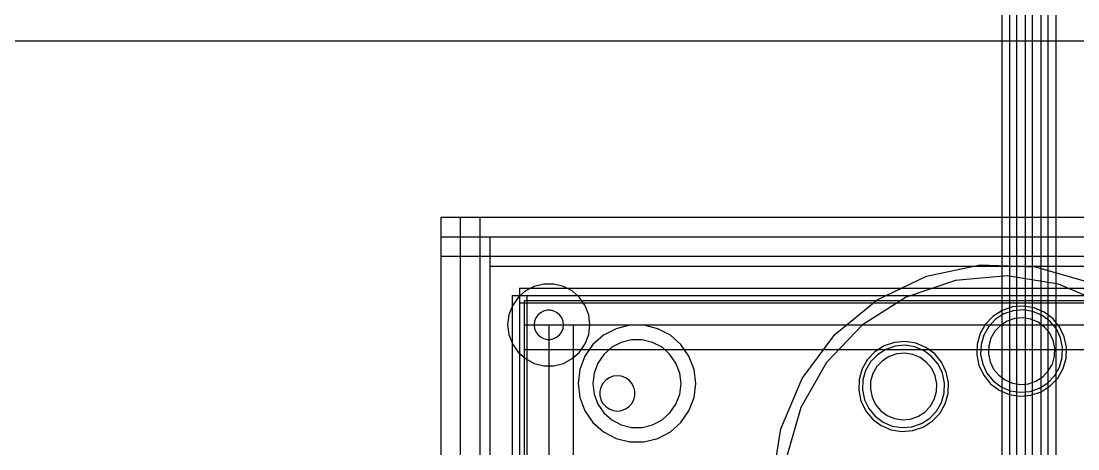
# Model space of a CAD drawing. Header units: millimetres. Extents: x -1355 to 669, y -1138 to 733.
# Drawn here: x 205.1 to 313, y -292.9 to -249.2 of the extents above; entities that cross this region are included whole.
import ezdxf

# ---------------------------------------------------------------- set-up
doc = ezdxf.new("R2010")
doc.units = ezdxf.units.MM
doc.layers.add('HIDDEN', color=8, linetype='Continuous')

msp = doc.modelspace()

# ---------------------------------------------------------------- linework, layer by layer
at = {"layer": 'HIDDEN'}
for points in [[(305.25, -189.45), (305.25, -351.95)], [(305.25, -189.45), (305.25, -351.95)], [(310.75, -189.45), (310.75, -351.95)], [(310.75, -189.45), (310.75, -351.95)], [(306.05, -189.95), (306.05, -351.45)], [(306.05, -189.95), (306.05, -351.45)], [(306.75, -189.95), (306.75, -351.45)], [(306.75, -189.95), (306.75, -351.45)], [(307.65, -189.95), (307.65, -351.45)], [(307.65, -189.95), (307.65, -351.45)], [(308.35, -189.95), (308.35, -351.45)], [(308.35, -189.95), (308.35, -351.45)], [(309.25, -189.95), (309.25, -351.45)], [(309.25, -189.95), (309.25, -351.45)], [(309.95, -189.95), (309.95, -351.45)], [(309.95, -189.95), (309.95, -351.45)], [(130, -251.2), (350, -251.2)], [(130, -251.2), (350, -251.2)], [(248, -273.2), (248, -269.2)], [(248, -273.2), (248, -269.2)], [(248, -269.2), (252, -269.2)], [(248, -269.2), (252, -269.2)], [(250, -273.2), (250, -269.2)], [(250, -273.2), (250, -269.2)], [(250, -269.2), (360, -269.2)], [(250, -269.2), (360, -269.2)], [(252, -273.2), (252, -269.2)], [(252, -273.2), (252, -269.2)], [(248, -511.2), (248, -271.2)], [(248, -511.2), (248, -271.2)], [(248, -271.2), (252, -271.2)], [(248, -271.2), (252, -271.2)], [(250, -511.2), (250, -271.2)], [(250, -511.2), (250, -271.2)], [(250, -271.2), (360, -271.2)], [(250, -271.2), (360, -271.2)], [(250, -511.2), (250, -271.2)], [(250, -511.2), (250, -271.2)], [(250, -271.2), (360, -271.2)], [(250, -271.2), (360, -271.2)], [(250, -511.2), (250, -271.2)], [(250, -511.2), (250, -271.2)], [(250, -271.2), (253, -271.2)], [(250, -271.2), (253, -271.2)], [(252, -511.2), (252, -271.2)], [(252, -511.2), (252, -271.2)], [(253, -511.2), (253, -271.2)], [(253, -511.2), (253, -271.2)], [(253, -274.2), (253, -271.2)], [(253, -274.2), (253, -271.2)], [(253, -271.2), (357, -271.2)], [(253, -271.2), (357, -271.2)], [(248, -273.2), (252, -273.2)], [(248, -273.2), (252, -273.2)], [(250, -273.2), (360, -273.2)], [(250, -273.2), (360, -273.2)], [(253, -274.2), (357, -274.2)], [(253, -274.2), (357, -274.2)], [(297.57, -275.22), (303.05, -274.08)], [(303.05, -274.08), (308.64, -274.29)], [(308.64, -274.29), (314.02, -275.82)], [(258.49, -276.03), (257.51, -276.27)], [(258.49, -276.03), (257.51, -276.27)], [(258.49, -276.03), (257.51, -276.27)], [(258.49, -276.03), (257.51, -276.27)], [(258.49, -276.03), (257.51, -276.27)], [(258.49, -276.03), (257.51, -276.27)], [(259.51, -276.03), (258.49, -276.03)], [(259.51, -276.03), (258.49, -276.03)], [(259.51, -276.03), (258.49, -276.03)], [(259.51, -276.03), (258.49, -276.03)], [(259.51, -276.03), (258.49, -276.03)], [(259.51, -276.03), (258.49, -276.03)], [(260.49, -276.27), (259.51, -276.03)], [(260.49, -276.27), (259.51, -276.03)], [(260.49, -276.27), (259.51, -276.03)], [(260.49, -276.27), (259.51, -276.03)], [(260.49, -276.27), (259.51, -276.03)], [(260.49, -276.27), (259.51, -276.03)], [(292.53, -277.63), (297.57, -275.22)], [(300.52, -275.66), (295.5, -277.36)], [(300.52, -275.66), (295.5, -277.36)], [(305.81, -275.21), (300.52, -275.66)], [(305.81, -275.21), (300.52, -275.66)], [(311.04, -276.05), (305.81, -275.21)], [(311.04, -276.05), (305.81, -275.21)], [(315.93, -278.11), (311.04, -276.05)], [(315.93, -278.11), (311.04, -276.05)], [(255.25, -277.2), (256.75, -277.2)], [(255.25, -277.2), (256.75, -277.2)], [(255.25, -277.2), (255.25, -505.2)], [(255.25, -277.2), (255.25, -505.2)], [(256.61, -276.74), (255.86, -277.41)], [(256.61, -276.74), (255.86, -277.41)], [(256.61, -276.74), (255.86, -277.41)], [(256.61, -276.74), (255.86, -277.41)], [(256.61, -276.74), (255.86, -277.41)], [(256.61, -276.74), (255.86, -277.41)], [(256, -276.45), (354, -276.45)], [(256, -276.45), (354, -276.45)], [(256, -276.45), (256, -277.95)], [(256, -276.45), (256, -277.95)], [(256, -277.2), (354, -277.2)], [(256, -277.2), (354, -277.2)], [(256, -277.2), (256, -505.2)], [(256, -277.2), (256, -505.2)], [(257.51, -276.27), (256.61, -276.74)], [(257.51, -276.27), (256.61, -276.74)], [(257.51, -276.27), (256.61, -276.74)], [(257.51, -276.27), (256.61, -276.74)], [(257.51, -276.27), (256.61, -276.74)], [(257.51, -276.27), (256.61, -276.74)], [(256.75, -277.2), (256.75, -505.2)], [(256.75, -277.2), (256.75, -505.2)], [(261.39, -276.74), (260.49, -276.27)], [(261.39, -276.74), (260.49, -276.27)], [(261.39, -276.74), (260.49, -276.27)], [(261.39, -276.74), (260.49, -276.27)], [(261.39, -276.74), (260.49, -276.27)], [(261.39, -276.74), (260.49, -276.27)], [(262.14, -277.41), (261.39, -276.74)], [(262.14, -277.41), (261.39, -276.74)], [(262.14, -277.41), (261.39, -276.74)], [(262.14, -277.41), (261.39, -276.74)], [(262.14, -277.41), (261.39, -276.74)], [(262.14, -277.41), (261.39, -276.74)], [(255.28, -278.25), (254.92, -279.19)], [(255.28, -278.25), (254.92, -279.19)], [(255.28, -278.25), (254.92, -279.19)], [(255.28, -278.25), (254.92, -279.19)], [(255.28, -278.25), (254.92, -279.19)], [(255.28, -278.25), (254.92, -279.19)], [(255.86, -277.41), (255.28, -278.25)], [(255.86, -277.41), (255.28, -278.25)], [(255.86, -277.41), (255.28, -278.25)], [(255.86, -277.41), (255.28, -278.25)], [(255.86, -277.41), (255.28, -278.25)], [(255.86, -277.41), (255.28, -278.25)], [(256, -277.95), (354, -277.95)], [(256, -277.95), (354, -277.95)], [(256.5, -277.7), (353.5, -277.7)], [(256.5, -277.7), (353.5, -277.7)], [(256.5, -277.7), (256.5, -282.7)], [(256.5, -277.7), (256.5, -282.7)], [(262.72, -278.25), (262.14, -277.41)], [(262.72, -278.25), (262.14, -277.41)], [(262.72, -278.25), (262.14, -277.41)], [(262.72, -278.25), (262.14, -277.41)], [(262.72, -278.25), (262.14, -277.41)], [(262.72, -278.25), (262.14, -277.41)], [(263.08, -279.19), (262.72, -278.25)], [(263.08, -279.19), (262.72, -278.25)], [(263.08, -279.19), (262.72, -278.25)], [(263.08, -279.19), (262.72, -278.25)], [(263.08, -279.19), (262.72, -278.25)], [(263.08, -279.19), (262.72, -278.25)], [(288.21, -281.19), (292.53, -277.63)], [(295.5, -277.36), (291.02, -280.21)], [(295.5, -277.36), (291.02, -280.21)], [(307.44, -278.28), (306.34, -278.37)], [(307.44, -278.28), (306.34, -278.37)], [(308.54, -278.45), (307.44, -278.28)], [(308.54, -278.45), (307.44, -278.28)], [(254.92, -279.19), (254.8, -280.2)], [(254.92, -279.19), (254.8, -280.2)], [(254.92, -279.19), (254.8, -280.2)], [(254.92, -279.19), (254.8, -280.2)], [(254.92, -279.19), (254.8, -280.2)], [(254.92, -279.19), (254.8, -280.2)], [(257.88, -279.2), (257.67, -279.5)], [(257.88, -279.2), (257.67, -279.5)], [(258.15, -278.96), (257.88, -279.2)], [(258.15, -278.96), (257.88, -279.2)], [(258.47, -278.8), (258.15, -278.96)], [(258.47, -278.8), (258.15, -278.96)], [(258.82, -278.71), (258.47, -278.8)], [(258.82, -278.71), (258.47, -278.8)], [(259.18, -278.71), (258.82, -278.71)], [(259.18, -278.71), (258.82, -278.71)], [(259.53, -278.8), (259.18, -278.71)], [(259.53, -278.8), (259.18, -278.71)], [(259.85, -278.96), (259.53, -278.8)], [(259.85, -278.96), (259.53, -278.8)], [(260.12, -279.2), (259.85, -278.96)], [(260.12, -279.2), (259.85, -278.96)], [(260.33, -279.5), (260.12, -279.2)], [(260.33, -279.5), (260.12, -279.2)], [(263.2, -280.2), (263.08, -279.19)], [(263.2, -280.2), (263.08, -279.19)], [(263.2, -280.2), (263.08, -279.19)], [(263.2, -280.2), (263.08, -279.19)], [(263.2, -280.2), (263.08, -279.19)], [(263.2, -280.2), (263.08, -279.19)], [(304.35, -279.33), (303.59, -280.13)], [(304.35, -279.33), (303.59, -280.13)], [(305.29, -278.73), (304.35, -279.33)], [(305.29, -278.73), (304.35, -279.33)], [(305.46, -279.09), (304.61, -279.63)], [(305.46, -279.09), (304.61, -279.63)], [(306.34, -278.37), (305.29, -278.73)], [(306.34, -278.37), (305.29, -278.73)], [(306.42, -278.77), (305.46, -279.09)], [(306.42, -278.77), (305.46, -279.09)], [(307.43, -278.68), (306.42, -278.77)], [(307.43, -278.68), (306.42, -278.77)], [(308.43, -278.84), (307.43, -278.68)], [(308.43, -278.84), (307.43, -278.68)], [(309.36, -279.23), (308.43, -278.84)], [(309.36, -279.23), (308.43, -278.84)], [(309.56, -278.89), (308.54, -278.45)], [(309.56, -278.89), (308.54, -278.45)], [(310.17, -279.84), (309.36, -279.23)], [(310.17, -279.84), (309.36, -279.23)], [(310.45, -279.55), (309.56, -278.89)], [(310.45, -279.55), (309.56, -278.89)], [(254.8, -280.2), (254.92, -281.2)], [(254.8, -280.2), (254.92, -281.2)], [(254.8, -280.2), (254.92, -281.2)], [(254.8, -280.2), (254.92, -281.2)], [(254.8, -280.2), (254.92, -281.2)], [(254.8, -280.2), (254.92, -281.2)], [(256.5, -280.2), (261.5, -280.2)], [(256.5, -280.2), (261.5, -280.2)], [(256.5, -280.2), (256.5, -502.2)], [(256.5, -280.2), (256.5, -502.2)], [(257.54, -279.84), (257.5, -280.2)], [(257.54, -279.84), (257.5, -280.2)], [(257.5, -280.2), (257.54, -280.56)], [(257.5, -280.2), (257.54, -280.56)], [(257.67, -279.5), (257.54, -279.84)], [(257.67, -279.5), (257.54, -279.84)], [(259, -280.2), (351, -280.2)], [(259, -280.2), (351, -280.2)], [(259, -280.2), (259, -502.2)], [(259, -280.2), (259, -502.2)], [(260.46, -279.84), (260.33, -279.5)], [(260.46, -279.84), (260.33, -279.5)], [(260.5, -280.2), (260.46, -279.84)], [(260.5, -280.2), (260.46, -279.84)], [(260.46, -280.56), (260.5, -280.2)], [(260.46, -280.56), (260.5, -280.2)], [(261.5, -280.2), (261.5, -502.2)], [(261.5, -280.2), (261.5, -502.2)], [(263.08, -281.2), (263.2, -280.2)], [(263.08, -281.2), (263.2, -280.2)], [(263.08, -281.2), (263.2, -280.2)], [(263.08, -281.2), (263.2, -280.2)], [(263.08, -281.2), (263.2, -280.2)], [(263.08, -281.2), (263.2, -280.2)], [(267.28, -280.24), (265.87, -280.59)], [(268.72, -280.24), (267.28, -280.24)], [(270.13, -280.59), (268.72, -280.24)], [(291.02, -280.21), (287.36, -284.05)], [(291.02, -280.21), (287.36, -284.05)], [(303.59, -280.13), (303.04, -281.09)], [(303.59, -280.13), (303.04, -281.09)], [(303.91, -280.37), (303.4, -281.25)], [(303.91, -280.37), (303.4, -281.25)], [(304.61, -279.63), (303.91, -280.37)], [(304.61, -279.63), (303.91, -280.37)], [(305.11, -280.25), (304.55, -280.85)], [(305.11, -280.25), (304.55, -280.85)], [(305.81, -279.81), (305.11, -280.25)], [(305.81, -279.81), (305.11, -280.25)], [(306.58, -279.55), (305.81, -279.81)], [(306.58, -279.55), (305.81, -279.81)], [(307.4, -279.48), (306.58, -279.55)], [(307.4, -279.48), (306.58, -279.55)], [(308.21, -279.61), (307.4, -279.48)], [(308.21, -279.61), (307.4, -279.48)], [(308.96, -279.93), (308.21, -279.61)], [(308.96, -279.93), (308.21, -279.61)], [(309.62, -280.42), (308.96, -279.93)], [(309.62, -280.42), (308.96, -279.93)], [(310.14, -281.05), (309.62, -280.42)], [(310.14, -281.05), (309.62, -280.42)], [(310.82, -280.62), (310.17, -279.84)], [(310.82, -280.62), (310.17, -279.84)], [(311.15, -280.41), (310.45, -279.55)], [(311.15, -280.41), (310.45, -279.55)], [(311.63, -281.41), (311.15, -280.41)], [(311.63, -281.41), (311.15, -280.41)], [(254.92, -281.2), (255.28, -282.15)], [(254.92, -281.2), (255.28, -282.15)], [(254.92, -281.2), (255.28, -282.15)], [(254.92, -281.2), (255.28, -282.15)], [(254.92, -281.2), (255.28, -282.15)], [(254.92, -281.2), (255.28, -282.15)], [(257.54, -280.56), (257.67, -280.9)], [(257.54, -280.56), (257.67, -280.9)], [(257.67, -280.9), (257.88, -281.19)], [(257.67, -280.9), (257.88, -281.19)], [(257.88, -281.19), (258.15, -281.43)], [(257.88, -281.19), (258.15, -281.43)], [(258.15, -281.43), (258.47, -281.6)], [(258.15, -281.43), (258.47, -281.6)], [(259.53, -281.6), (259.85, -281.43)], [(259.53, -281.6), (259.85, -281.43)], [(259.85, -281.43), (260.12, -281.19)], [(259.85, -281.43), (260.12, -281.19)], [(260.12, -281.19), (260.33, -280.9)], [(260.12, -281.19), (260.33, -280.9)], [(260.33, -280.9), (260.46, -280.56)], [(260.33, -280.9), (260.46, -280.56)], [(262.72, -282.15), (263.08, -281.2)], [(262.72, -282.15), (263.08, -281.2)], [(262.72, -282.15), (263.08, -281.2)], [(262.72, -282.15), (263.08, -281.2)], [(262.72, -282.15), (263.08, -281.2)], [(262.72, -282.15), (263.08, -281.2)], [(264.59, -281.26), (263.51, -282.22)], [(265.87, -280.59), (264.59, -281.26)], [(271.41, -281.26), (270.13, -280.59)], [(272.49, -282.22), (271.41, -281.26)], [(284.87, -285.67), (288.21, -281.19)], [(303.04, -281.09), (302.73, -282.16)], [(303.04, -281.09), (302.73, -282.16)], [(303.4, -281.25), (303.13, -282.22)], [(303.4, -281.25), (303.13, -282.22)], [(304.14, -281.56), (303.92, -282.34)], [(304.14, -281.56), (303.92, -282.34)], [(304.55, -280.85), (304.14, -281.56)], [(304.55, -280.85), (304.14, -281.56)], [(310.5, -281.79), (310.14, -281.05)], [(310.5, -281.79), (310.14, -281.05)], [(311.25, -281.53), (310.82, -280.62)], [(311.25, -281.53), (310.82, -280.62)], [(311.46, -282.52), (311.25, -281.53)], [(311.46, -282.52), (311.25, -281.53)], [(311.86, -282.49), (311.63, -281.41)], [(311.86, -282.49), (311.63, -281.41)], [(255.28, -282.15), (255.86, -282.98)], [(255.28, -282.15), (255.86, -282.98)], [(255.28, -282.15), (255.86, -282.98)], [(255.28, -282.15), (255.86, -282.98)], [(255.28, -282.15), (255.86, -282.98)], [(255.28, -282.15), (255.86, -282.98)], [(258.47, -281.6), (258.82, -281.69)], [(258.47, -281.6), (258.82, -281.69)], [(258.82, -281.69), (259.18, -281.69)], [(258.82, -281.69), (259.18, -281.69)], [(259.18, -281.69), (259.53, -281.6)], [(259.18, -281.69), (259.53, -281.6)], [(262.14, -282.98), (262.72, -282.15)], [(262.14, -282.98), (262.72, -282.15)], [(262.14, -282.98), (262.72, -282.15)], [(262.14, -282.98), (262.72, -282.15)], [(262.14, -282.98), (262.72, -282.15)], [(262.14, -282.98), (262.72, -282.15)], [(263.51, -282.22), (262.69, -283.41)], [(265.44, -282.49), (264.63, -283.21)], [(266.4, -281.99), (265.44, -282.49)], [(267.46, -281.73), (266.4, -281.99)], [(268.54, -281.73), (267.46, -281.73)], [(269.6, -281.99), (268.54, -281.73)], [(270.56, -282.49), (269.6, -281.99)], [(271.37, -283.21), (270.56, -282.49)], [(273.31, -283.41), (272.49, -282.22)], [(293.23, -282.34), (292.3, -282.94)], [(293.23, -282.34), (292.3, -282.94)], [(294.29, -281.99), (293.23, -282.34)], [(294.29, -281.99), (293.23, -282.34)], [(294.37, -282.38), (293.41, -282.7)], [(294.37, -282.38), (293.41, -282.7)], [(295.39, -281.89), (294.29, -281.99)], [(295.39, -281.89), (294.29, -281.99)], [(295.38, -282.29), (294.37, -282.38)], [(295.38, -282.29), (294.37, -282.38)], [(296.38, -282.45), (295.38, -282.29)], [(296.38, -282.45), (295.38, -282.29)], [(296.49, -282.07), (295.39, -281.89)], [(296.49, -282.07), (295.39, -281.89)], [(297.31, -282.85), (296.38, -282.45)], [(297.31, -282.85), (296.38, -282.45)], [(297.51, -282.5), (296.49, -282.07)], [(297.51, -282.5), (296.49, -282.07)], [(298.4, -283.16), (297.51, -282.5)], [(298.4, -283.16), (297.51, -282.5)], [(302.73, -282.16), (302.69, -283.26)], [(302.73, -282.16), (302.69, -283.26)], [(303.13, -282.22), (303.09, -283.23)], [(303.13, -282.22), (303.09, -283.23)], [(303.92, -282.34), (303.89, -283.16)], [(303.92, -282.34), (303.89, -283.16)], [(310.66, -282.59), (310.5, -281.79)], [(310.66, -282.59), (310.5, -281.79)], [(310.63, -283.41), (310.66, -282.59)], [(310.63, -283.41), (310.66, -282.59)], [(311.42, -283.54), (311.46, -282.52)], [(311.42, -283.54), (311.46, -282.52)], [(311.82, -283.6), (311.86, -282.49)], [(311.82, -283.6), (311.86, -282.49)], [(255.86, -282.98), (256.61, -283.65)], [(255.86, -282.98), (256.61, -283.65)], [(255.86, -282.98), (256.61, -283.65)], [(255.86, -282.98), (256.61, -283.65)], [(255.86, -282.98), (256.61, -283.65)], [(255.86, -282.98), (256.61, -283.65)], [(256.5, -282.7), (353.5, -282.7)], [(256.5, -282.7), (353.5, -282.7)], [(256.61, -283.65), (257.51, -284.13)], [(256.61, -283.65), (257.51, -284.13)], [(256.61, -283.65), (257.51, -284.13)], [(256.61, -283.65), (257.51, -284.13)], [(256.61, -283.65), (257.51, -284.13)], [(256.61, -283.65), (257.51, -284.13)], [(260.49, -284.13), (261.39, -283.65)], [(260.49, -284.13), (261.39, -283.65)], [(260.49, -284.13), (261.39, -283.65)], [(260.49, -284.13), (261.39, -283.65)], [(260.49, -284.13), (261.39, -283.65)], [(260.49, -284.13), (261.39, -283.65)], [(261.39, -283.65), (262.14, -282.98)], [(261.39, -283.65), (262.14, -282.98)], [(261.39, -283.65), (262.14, -282.98)], [(261.39, -283.65), (262.14, -282.98)], [(261.39, -283.65), (262.14, -282.98)], [(261.39, -283.65), (262.14, -282.98)], [(262.69, -283.41), (262.17, -284.76)], [(264.63, -283.21), (264.02, -284.11)], [(271.98, -284.11), (271.37, -283.21)], [(273.83, -284.76), (273.31, -283.41)], [(292.3, -282.94), (291.53, -283.74)], [(292.3, -282.94), (291.53, -283.74)], [(292.55, -283.25), (291.86, -283.98)], [(292.55, -283.25), (291.86, -283.98)], [(293.41, -282.7), (292.55, -283.25)], [(293.41, -282.7), (292.55, -283.25)], [(293.75, -283.43), (293.06, -283.87)], [(293.75, -283.43), (293.06, -283.87)], [(294.53, -283.16), (293.75, -283.43)], [(294.53, -283.16), (293.75, -283.43)], [(295.35, -283.09), (294.53, -283.16)], [(295.35, -283.09), (294.53, -283.16)], [(296.16, -283.22), (295.35, -283.09)], [(296.16, -283.22), (295.35, -283.09)], [(296.91, -283.54), (296.16, -283.22)], [(296.91, -283.54), (296.16, -283.22)], [(297.57, -284.03), (296.91, -283.54)], [(297.57, -284.03), (296.91, -283.54)], [(298.12, -283.45), (297.31, -282.85)], [(298.12, -283.45), (297.31, -282.85)], [(298.76, -284.23), (298.12, -283.45)], [(298.76, -284.23), (298.12, -283.45)], [(299.1, -284.02), (298.4, -283.16)], [(299.1, -284.02), (298.4, -283.16)], [(302.69, -283.26), (302.92, -284.35)], [(302.69, -283.26), (302.92, -284.35)], [(303.09, -283.23), (303.3, -284.22)], [(303.09, -283.23), (303.3, -284.22)], [(303.89, -283.16), (304.05, -283.97)], [(303.89, -283.16), (304.05, -283.97)], [(310.41, -284.2), (310.63, -283.41)], [(310.41, -284.2), (310.63, -283.41)], [(311.14, -284.51), (311.42, -283.54)], [(311.14, -284.51), (311.42, -283.54)], [(311.51, -284.67), (311.82, -283.6)], [(311.51, -284.67), (311.82, -283.6)], [(257.51, -284.13), (258.49, -284.37)], [(257.51, -284.13), (258.49, -284.37)], [(257.51, -284.13), (258.49, -284.37)], [(257.51, -284.13), (258.49, -284.37)], [(257.51, -284.13), (258.49, -284.37)], [(257.51, -284.13), (258.49, -284.37)], [(258.49, -284.37), (259.51, -284.37)], [(258.49, -284.37), (259.51, -284.37)], [(258.49, -284.37), (259.51, -284.37)], [(258.49, -284.37), (259.51, -284.37)], [(258.49, -284.37), (259.51, -284.37)], [(258.49, -284.37), (259.51, -284.37)], [(259.51, -284.37), (260.49, -284.13)], [(259.51, -284.37), (260.49, -284.13)], [(259.51, -284.37), (260.49, -284.13)], [(259.51, -284.37), (260.49, -284.13)], [(259.51, -284.37), (260.49, -284.13)], [(259.51, -284.37), (260.49, -284.13)], [(262.17, -284.76), (262, -286.2)], [(264.02, -284.11), (263.63, -285.12)], [(272.37, -285.12), (271.98, -284.11)], [(274, -286.2), (273.83, -284.76)], [(287.36, -284.05), (284.73, -288.65)], [(287.36, -284.05), (284.73, -288.65)], [(290.98, -284.7), (290.68, -285.77)], [(290.98, -284.7), (290.68, -285.77)], [(291.53, -283.74), (290.98, -284.7)], [(291.53, -283.74), (290.98, -284.7)], [(291.86, -283.98), (291.35, -284.86)], [(291.86, -283.98), (291.35, -284.86)], [(292.5, -284.46), (292.09, -285.17)], [(292.5, -284.46), (292.09, -285.17)], [(293.06, -283.87), (292.5, -284.46)], [(293.06, -283.87), (292.5, -284.46)], [(298.09, -284.66), (297.57, -284.03)], [(298.09, -284.66), (297.57, -284.03)], [(298.44, -285.4), (298.09, -284.66)], [(298.44, -285.4), (298.09, -284.66)], [(299.2, -285.15), (298.76, -284.23)], [(299.2, -285.15), (298.76, -284.23)], [(299.58, -285.02), (299.1, -284.02)], [(299.58, -285.02), (299.1, -284.02)], [(302.92, -284.35), (303.4, -285.35)], [(302.92, -284.35), (303.4, -285.35)], [(303.3, -284.22), (303.73, -285.14)], [(303.3, -284.22), (303.73, -285.14)], [(304.05, -283.97), (304.41, -284.71)], [(304.05, -283.97), (304.41, -284.71)], [(304.41, -284.71), (304.93, -285.34)], [(304.41, -284.71), (304.93, -285.34)], [(310, -284.91), (310.41, -284.2)], [(310, -284.91), (310.41, -284.2)], [(310.64, -285.39), (311.14, -284.51)], [(310.64, -285.39), (311.14, -284.51)], [(310.96, -285.63), (311.51, -284.67)], [(310.96, -285.63), (311.51, -284.67)], [(263.63, -285.12), (263.5, -286.2)], [(264.81, -285.85), (264.52, -286.18)], [(264.81, -285.85), (264.52, -286.18)], [(265.16, -285.6), (264.81, -285.85)], [(265.16, -285.6), (264.81, -285.85)], [(265.57, -285.45), (265.16, -285.6)], [(265.57, -285.45), (265.16, -285.6)], [(266, -285.4), (265.57, -285.45)], [(266, -285.4), (265.57, -285.45)], [(266.43, -285.45), (266, -285.4)], [(266.43, -285.45), (266, -285.4)], [(266.84, -285.6), (266.43, -285.45)], [(266.84, -285.6), (266.43, -285.45)], [(267.19, -285.85), (266.84, -285.6)], [(267.19, -285.85), (266.84, -285.6)], [(267.48, -286.18), (267.19, -285.85)], [(267.48, -286.18), (267.19, -285.85)], [(272.5, -286.2), (272.37, -285.12)], [(282.69, -290.82), (284.87, -285.67)], [(290.68, -285.77), (290.64, -286.88)], [(290.68, -285.77), (290.64, -286.88)], [(291.07, -285.83), (291.04, -286.84)], [(291.07, -285.83), (291.04, -286.84)], [(291.35, -284.86), (291.07, -285.83)], [(291.35, -284.86), (291.07, -285.83)], [(292.09, -285.17), (291.86, -285.96)], [(292.09, -285.17), (291.86, -285.96)], [(298.61, -286.21), (298.44, -285.4)], [(298.61, -286.21), (298.44, -285.4)], [(299.41, -286.14), (299.2, -285.15)], [(299.41, -286.14), (299.2, -285.15)], [(299.81, -286.1), (299.58, -285.02)], [(299.81, -286.1), (299.58, -285.02)], [(303.4, -285.35), (304.1, -286.21)], [(303.4, -285.35), (304.1, -286.21)], [(303.73, -285.14), (304.38, -285.92)], [(303.73, -285.14), (304.38, -285.92)], [(304.93, -285.34), (305.58, -285.83)], [(304.93, -285.34), (305.58, -285.83)], [(305.58, -285.83), (306.34, -286.15)], [(305.58, -285.83), (306.34, -286.15)], [(308.74, -285.94), (309.43, -285.5)], [(308.74, -285.94), (309.43, -285.5)], [(309.43, -285.5), (310, -284.91)], [(309.43, -285.5), (310, -284.91)], [(309.94, -286.12), (310.64, -285.39)], [(309.94, -286.12), (310.64, -285.39)], [(310.2, -286.43), (310.96, -285.63)], [(310.2, -286.43), (310.96, -285.63)], [(262, -286.2), (262.17, -287.63)], [(263.5, -286.2), (263.63, -287.28)], [(264.32, -286.56), (264.21, -286.98)], [(264.32, -286.56), (264.21, -286.98)], [(264.52, -286.18), (264.32, -286.56)], [(264.52, -286.18), (264.32, -286.56)], [(267.68, -286.56), (267.48, -286.18)], [(267.68, -286.56), (267.48, -286.18)], [(267.79, -286.98), (267.68, -286.56)], [(267.79, -286.98), (267.68, -286.56)], [(272.37, -287.28), (272.5, -286.2)], [(273.83, -287.63), (274, -286.2)], [(290.64, -286.88), (290.86, -287.96)], [(290.64, -286.88), (290.86, -287.96)], [(291.04, -286.84), (291.24, -287.84)], [(291.04, -286.84), (291.24, -287.84)], [(291.86, -285.96), (291.83, -286.78)], [(291.86, -285.96), (291.83, -286.78)], [(291.83, -286.78), (292, -287.58)], [(291.83, -286.78), (292, -287.58)], [(298.58, -287.02), (298.61, -286.21)], [(298.58, -287.02), (298.61, -286.21)], [(299.37, -287.15), (299.41, -286.14)], [(299.37, -287.15), (299.41, -286.14)], [(299.76, -287.21), (299.81, -286.1)], [(299.76, -287.21), (299.81, -286.1)], [(304.1, -286.21), (304.99, -286.87)], [(304.1, -286.21), (304.99, -286.87)], [(304.38, -285.92), (305.19, -286.52)], [(304.38, -285.92), (305.19, -286.52)], [(304.99, -286.87), (306.01, -287.3)], [(304.99, -286.87), (306.01, -287.3)], [(305.19, -286.52), (306.12, -286.92)], [(305.19, -286.52), (306.12, -286.92)], [(306.12, -286.92), (307.12, -287.08)], [(306.12, -286.92), (307.12, -287.08)], [(306.34, -286.15), (307.15, -286.28)], [(306.34, -286.15), (307.15, -286.28)], [(307.15, -286.28), (307.97, -286.21)], [(307.15, -286.28), (307.97, -286.21)], [(307.97, -286.21), (308.74, -285.94)], [(307.97, -286.21), (308.74, -285.94)], [(308.13, -286.99), (309.09, -286.67)], [(308.13, -286.99), (309.09, -286.67)], [(309.09, -286.67), (309.94, -286.12)], [(309.09, -286.67), (309.94, -286.12)], [(309.26, -287.03), (310.2, -286.43)], [(309.26, -287.03), (310.2, -286.43)], [(262.17, -287.63), (262.69, -288.99)], [(263.63, -287.28), (264.02, -288.29)], [(264.21, -286.98), (264.21, -287.42)], [(264.21, -286.98), (264.21, -287.42)], [(264.21, -287.42), (264.32, -287.84)], [(264.21, -287.42), (264.32, -287.84)], [(264.32, -287.84), (264.52, -288.22)], [(264.32, -287.84), (264.52, -288.22)], [(267.48, -288.22), (267.68, -287.84)], [(267.48, -288.22), (267.68, -287.84)], [(267.68, -287.84), (267.79, -287.42)], [(267.68, -287.84), (267.79, -287.42)], [(267.79, -287.42), (267.79, -286.98)], [(267.79, -287.42), (267.79, -286.98)], [(271.98, -288.29), (272.37, -287.28)], [(273.31, -288.99), (273.83, -287.63)], [(290.86, -287.96), (291.34, -288.96)], [(290.86, -287.96), (291.34, -288.96)], [(291.24, -287.84), (291.68, -288.75)], [(291.24, -287.84), (291.68, -288.75)], [(292, -287.58), (292.35, -288.32)], [(292, -287.58), (292.35, -288.32)], [(297.95, -288.52), (298.35, -287.81)], [(297.95, -288.52), (298.35, -287.81)], [(298.35, -287.81), (298.58, -287.02)], [(298.35, -287.81), (298.58, -287.02)], [(299.09, -288.12), (299.37, -287.15)], [(299.09, -288.12), (299.37, -287.15)], [(299.46, -288.28), (299.76, -287.21)], [(299.46, -288.28), (299.76, -287.21)], [(306.01, -287.3), (307.11, -287.47)], [(306.01, -287.3), (307.11, -287.47)], [(307.11, -287.47), (308.21, -287.38)], [(307.11, -287.47), (308.21, -287.38)], [(307.12, -287.08), (308.13, -286.99)], [(307.12, -287.08), (308.13, -286.99)], [(308.21, -287.38), (309.26, -287.03)], [(308.21, -287.38), (309.26, -287.03)], [(262.69, -288.99), (263.51, -290.18)], [(264.02, -288.29), (264.63, -289.18)], [(264.52, -288.22), (264.81, -288.55)], [(264.52, -288.22), (264.81, -288.55)], [(264.81, -288.55), (265.16, -288.79)], [(264.81, -288.55), (265.16, -288.79)], [(265.16, -288.79), (265.57, -288.95)], [(265.16, -288.79), (265.57, -288.95)], [(265.57, -288.95), (266, -289)], [(265.57, -288.95), (266, -289)], [(266, -289), (266.43, -288.95)], [(266, -289), (266.43, -288.95)], [(266.43, -288.95), (266.84, -288.79)], [(266.43, -288.95), (266.84, -288.79)], [(266.84, -288.79), (267.19, -288.55)], [(266.84, -288.79), (267.19, -288.55)], [(267.19, -288.55), (267.48, -288.22)], [(267.19, -288.55), (267.48, -288.22)], [(271.37, -289.18), (271.98, -288.29)], [(272.49, -290.18), (273.31, -288.99)], [(284.73, -288.65), (283.27, -293.75)], [(284.73, -288.65), (283.27, -293.75)], [(291.34, -288.96), (292.05, -289.82)], [(291.34, -288.96), (292.05, -289.82)], [(291.68, -288.75), (292.32, -289.53)], [(291.68, -288.75), (292.32, -289.53)], [(292.35, -288.32), (292.88, -288.95)], [(292.35, -288.32), (292.88, -288.95)], [(292.88, -288.95), (293.53, -289.44)], [(292.88, -288.95), (293.53, -289.44)], [(296.69, -289.56), (297.38, -289.12)], [(296.69, -289.56), (297.38, -289.12)], [(297.38, -289.12), (297.95, -288.52)], [(297.38, -289.12), (297.95, -288.52)], [(297.89, -289.74), (298.59, -289)], [(297.89, -289.74), (298.59, -289)], [(298.59, -289), (299.09, -288.12)], [(298.59, -289), (299.09, -288.12)], [(298.91, -289.24), (299.46, -288.28)], [(298.91, -289.24), (299.46, -288.28)], [(263.51, -290.18), (264.59, -291.14)], [(264.63, -289.18), (265.44, -289.9)], [(265.44, -289.9), (266.4, -290.41)], [(269.6, -290.41), (270.56, -289.9)], [(270.56, -289.9), (271.37, -289.18)], [(271.41, -291.14), (272.49, -290.18)], [(292.05, -289.82), (292.94, -290.48)], [(292.05, -289.82), (292.94, -290.48)], [(292.32, -289.53), (293.13, -290.14)], [(292.32, -289.53), (293.13, -290.14)], [(293.13, -290.14), (294.07, -290.53)], [(293.13, -290.14), (294.07, -290.53)], [(293.53, -289.44), (294.29, -289.76)], [(293.53, -289.44), (294.29, -289.76)], [(294.29, -289.76), (295.1, -289.89)], [(294.29, -289.76), (295.1, -289.89)], [(295.1, -289.89), (295.91, -289.82)], [(295.1, -289.89), (295.91, -289.82)], [(295.91, -289.82), (296.69, -289.56)], [(295.91, -289.82), (296.69, -289.56)], [(297.04, -290.28), (297.89, -289.74)], [(297.04, -290.28), (297.89, -289.74)], [(297.21, -290.64), (298.14, -290.04)], [(297.21, -290.64), (298.14, -290.04)], [(298.14, -290.04), (298.91, -289.24)], [(298.14, -290.04), (298.91, -289.24)], [(264.59, -291.14), (265.87, -291.81)], [(266.4, -290.41), (267.46, -290.67)], [(267.46, -290.67), (268.54, -290.67)], [(268.54, -290.67), (269.6, -290.41)], [(270.13, -291.81), (271.41, -291.14)], [(281.82, -296.35), (282.69, -290.82)], [(292.94, -290.48), (293.96, -290.91)], [(292.94, -290.48), (293.96, -290.91)], [(293.96, -290.91), (295.05, -291.09)], [(293.96, -290.91), (295.05, -291.09)], [(294.07, -290.53), (295.07, -290.69)], [(294.07, -290.53), (295.07, -290.69)], [(295.05, -291.09), (296.16, -291)], [(295.05, -291.09), (296.16, -291)], [(295.07, -290.69), (296.08, -290.6)], [(295.07, -290.69), (296.08, -290.6)], [(296.08, -290.6), (297.04, -290.28)], [(296.08, -290.6), (297.04, -290.28)], [(296.16, -291), (297.21, -290.64)], [(296.16, -291), (297.21, -290.64)], [(265.87, -291.81), (267.28, -292.15)], [(267.28, -292.15), (268.72, -292.15)], [(268.72, -292.15), (270.13, -291.81)]]:
    msp.add_lwpolyline(points, dxfattribs=at)

doc.saveas('drawing.dxf')
